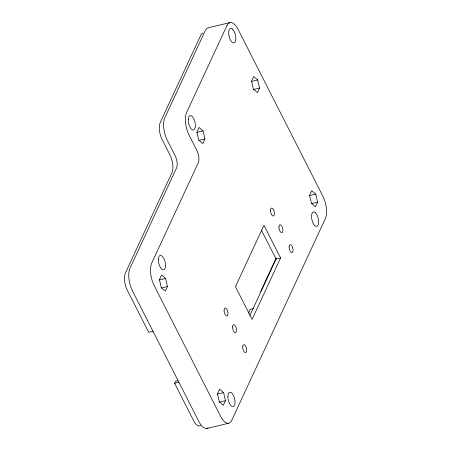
<?xml version="1.0" encoding="UTF-8"?>
<svg xmlns="http://www.w3.org/2000/svg" width="451" height="451" viewBox="0 0 451 451"><rect width="100%" height="100%" fill="white"/><g stroke="black" fill="none" stroke-linecap="round" stroke-linejoin="round"><path stroke-width="0.68" d="M204.929 138.964L202.787 143.581L198.79 140.131L196.935 132.064L199.077 127.447L203.074 130.897L204.929 138.964L198.806 140.43M167.445 286.526L165.303 291.143L161.306 287.693L159.451 279.62L161.593 275.003L165.59 278.453L167.445 286.526L161.323 287.992M259.579 88.013L257.431 92.63L253.434 89.18L251.579 81.112L253.721 76.495L257.718 79.945L259.579 88.013L253.451 89.478M200.599 425.597A12.549 5.463 76.5 0 1 193.648 420.732L174.622 383.299L175.552 381.298L178.06 380.695M248.608 313.084L250.344 309.335L253.71 308.535M260.672 291.402L276.215 257.904M249.944 315.396L276.091 259.049L280.578 257.978L263.953 225.274L235.45 286.684L252.075 319.387L280.578 257.978M225.466 400.674L223.324 405.291L219.321 401.841L217.467 393.774L219.609 389.157L223.611 392.607L225.466 400.674L219.338 402.14M317.594 202.161L315.452 206.784L311.455 203.328L309.6 195.266L311.742 190.643L315.739 194.093L317.594 202.161L311.472 203.632M230.1 22.55L208.356 27.759A16.642 7.25 76.5 0 0 205.29 30.612L164.857 117.722A16.648 7.25 76.5 0 0 167.344 140.379L175.185 155.804A8.964 3.901 76.5 0 1 176.527 167.998L129.995 268.255A16.648 7.25 76.5 0 0 132.481 290.906L198.863 421.516A16.648 7.25 76.5 0 0 208.086 427.965M251.596 81.411L257.718 79.945M196.946 132.363L203.074 130.897M309.617 195.565L315.739 194.093M159.462 279.924L165.59 278.453M153.092 331.237L148.695 332.291L127.267 290.128A12.549 5.463 76.5 0 1 125.389 273.047L171.921 172.795A13.062 5.688 76.5 0 0 169.971 155.02L162.129 139.596A12.549 5.463 76.5 0 1 160.252 122.52L200.684 35.403A12.549 5.463 76.5 0 1 202.995 33.25M174.622 383.299L179.019 382.245M217.483 394.073L223.611 392.607M206.902 428.45L228.651 423.241M261.354 230.049L276.091 259.049M227.033 25.403L186.601 112.519A16.648 7.25 76.5 0 0 189.093 135.17L196.929 150.595A8.964 3.901 76.5 0 1 198.271 162.794L151.739 263.046A16.648 7.25 76.5 0 0 154.231 285.697L220.612 416.307A16.648 7.25 76.5 0 0 231.713 420.394L325.301 218.741A16.642 7.25 76.5 0 0 322.815 196.084L238.139 29.484A16.642 7.25 76.5 0 0 227.039 25.403M232.412 29.118L231.476 28.537A7.419 3.23 76.5 0 0 228.758 34.4L229.08 36.289A7.419 3.23 76.5 0 0 232.113 42.253L233.049 42.834A7.43 3.236 76.5 0 0 235.766 36.971L235.445 35.082A7.43 3.236 76.5 0 0 232.406 29.106M315.255 212.596L314.319 212.021A7.43 3.236 76.5 0 0 311.602 217.872L311.923 219.767A7.43 3.236 76.5 0 0 314.956 225.737L315.892 226.312A7.43 3.236 76.5 0 0 318.609 220.454L318.288 218.56A7.43 3.236 76.5 0 0 315.249 212.59M188.242 119.707A7.425 3.236 76.5 0 0 193.496 130.035A7.425 3.236 76.5 0 0 193.755 118.658A7.425 3.236 76.5 0 0 188.242 119.707M158.352 259.528A7.425 3.236 76.5 0 0 163.606 269.856A7.425 3.236 76.5 0 0 163.86 258.479A7.425 3.236 76.5 0 0 158.352 259.528M227.873 396.305A7.425 3.236 76.5 0 0 233.122 406.633A7.425 3.236 76.5 0 0 233.381 395.256A7.425 3.236 76.5 0 0 227.873 396.305M289.091 246.939A4.098 1.787 76.5 0 0 291.989 252.639A4.098 1.787 76.5 0 0 292.13 246.364A4.098 1.787 76.5 0 0 289.091 246.939M278.949 226.988A4.098 1.787 76.5 0 0 281.847 232.688A4.098 1.787 76.5 0 0 281.988 226.413A4.098 1.787 76.5 0 0 278.949 226.988M270.482 210.329A4.098 1.787 76.5 0 0 273.379 216.029A4.098 1.787 76.5 0 0 273.52 209.754A4.098 1.787 76.5 0 0 270.482 210.329M224.085 310.299A4.098 1.787 76.5 0 0 226.983 315.999A4.098 1.787 76.5 0 0 227.124 309.724A4.098 1.787 76.5 0 0 224.085 310.299M232.553 326.958A4.098 1.787 76.5 0 0 235.45 332.658A4.098 1.787 76.5 0 0 235.591 326.383A4.098 1.787 76.5 0 0 232.553 326.958M242.694 346.909A4.098 1.787 76.5 0 0 245.592 352.609A4.098 1.787 76.5 0 0 245.733 346.334A4.098 1.787 76.5 0 0 242.694 346.909"/></g></svg>
